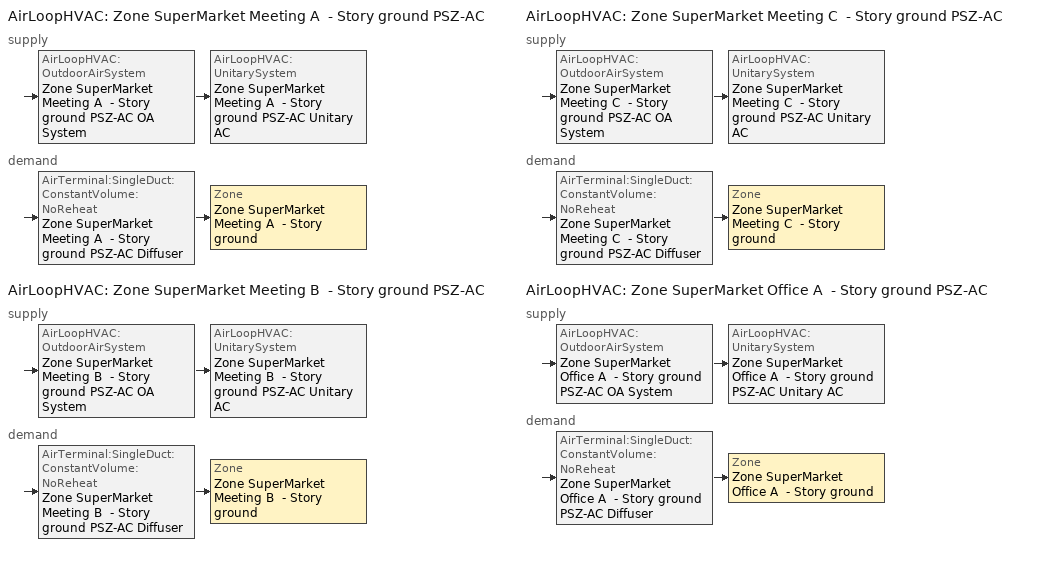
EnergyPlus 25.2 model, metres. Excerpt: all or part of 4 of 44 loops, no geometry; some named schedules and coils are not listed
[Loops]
AirLoopHVAC 'Zone SuperMarket Meeting A  - Story ground PSZ-AC'
 supply: AirLoopHVAC:OutdoorAirSystem 'Zone SuperMarket Meeting A  - Story ground PSZ-AC OA System' > AirLoopHVAC:UnitarySystem 'Zone SuperMarket Meeting A  - Story ground PSZ-AC Unitary AC'
 demand: AirTerminal:SingleDuct:ConstantVolume:NoReheat 'Zone SuperMarket Meeting A  - Story ground PSZ-AC Diffuser' > Zone 'Zone SuperMarket Meeting A  - Story ground'
AirLoopHVAC 'Zone SuperMarket Meeting B  - Story ground PSZ-AC'
 supply: AirLoopHVAC:OutdoorAirSystem 'Zone SuperMarket Meeting B  - Story ground PSZ-AC OA System' > AirLoopHVAC:UnitarySystem 'Zone SuperMarket Meeting B  - Story ground PSZ-AC Unitary AC'
 demand: AirTerminal:SingleDuct:ConstantVolume:NoReheat 'Zone SuperMarket Meeting B  - Story ground PSZ-AC Diffuser' > Zone 'Zone SuperMarket Meeting B  - Story ground'
AirLoopHVAC 'Zone SuperMarket Meeting C  - Story ground PSZ-AC'
 supply: AirLoopHVAC:OutdoorAirSystem 'Zone SuperMarket Meeting C  - Story ground PSZ-AC OA System' > AirLoopHVAC:UnitarySystem 'Zone SuperMarket Meeting C  - Story ground PSZ-AC Unitary AC'
 demand: AirTerminal:SingleDuct:ConstantVolume:NoReheat 'Zone SuperMarket Meeting C  - Story ground PSZ-AC Diffuser' > Zone 'Zone SuperMarket Meeting C  - Story ground'
AirLoopHVAC 'Zone SuperMarket Office A  - Story ground PSZ-AC'
 supply: AirLoopHVAC:OutdoorAirSystem 'Zone SuperMarket Office A  - Story ground PSZ-AC OA System' > AirLoopHVAC:UnitarySystem 'Zone SuperMarket Office A  - Story ground PSZ-AC Unitary AC'
 demand: AirTerminal:SingleDuct:ConstantVolume:NoReheat 'Zone SuperMarket Office A  - Story ground PSZ-AC Diffuser' > Zone 'Zone SuperMarket Office A  - Story ground'
[ZoneControl:Thermostat] Temperature Difference Between Cutout And Setpoint {deltaC}=0
Name | Zone or ZoneList | Control Type Schedule | Control 1
Zone SuperMarket Meeting A  - Story ground Thermostat | Zone SuperMarket Meeting A  - Story ground | Zone SuperMarket Meeting A  - Story ground Thermostat Schedule | SuperMarket Meeting - 90.1-2019 Thermostat 1
Zone SuperMarket Meeting B  - Story ground Thermostat | Zone SuperMarket Meeting B  - Story ground | Zone SuperMarket Meeting B  - Story ground Thermostat Schedule | SuperMarket Meeting - 90.1-2019 Thermostat
Zone SuperMarket Meeting C  - Story ground Thermostat | Zone SuperMarket Meeting C  - Story ground | Zone SuperMarket Meeting C  - Story ground Thermostat Schedule | SuperMarket Meeting - 90.1-2019 Thermostat 2
Zone SuperMarket Office A  - Story ground Thermostat | Zone SuperMarket Office A  - Story ground | Zone SuperMarket Office A  - Story ground Thermostat Schedule | SuperMarket Office - 90.1-2019 Thermostat 1
[ThermostatSetpoint:DualSetpoint] Heating Setpoint Temperature Schedule=SuperMarket HtgSetp; Cooling Setpoint Temperature Schedule=SuperMarket ClgSetp
SuperMarket Meeting - 90.1-2019 Thermostat 1; SuperMarket Meeting - 90.1-2019 Thermostat; SuperMarket Meeting - 90.1-2019 Thermostat 2; SuperMarket Office - 90.1-2019 Thermostat 1
[AirTerminal:SingleDuct:ConstantVolume:NoReheat] Availability Schedule=Always On Discrete; Maximum Air Flow Rate {m3/s}=AutoSize
Zone SuperMarket Meeting A  - Story ground PSZ-AC Diffuser; Zone SuperMarket Meeting B  - Story ground PSZ-AC Diffuser; Zone SuperMarket Meeting C  - Story ground PSZ-AC Diffuser; Zone SuperMarket Office A  - Story ground PSZ-AC Diffuser
[Zone equipment]
Zone SuperMarket Meeting A  - Story ground: Zone SuperMarket Meeting A  - Story ground PSZ-AC Diffuser
Zone SuperMarket Meeting B  - Story ground: Zone SuperMarket Meeting B  - Story ground PSZ-AC Diffuser
Zone SuperMarket Meeting C  - Story ground: Zone SuperMarket Meeting C  - Story ground PSZ-AC Diffuser
Zone SuperMarket Office A  - Story ground: Zone SuperMarket Office A  - Story ground PSZ-AC Diffuser
[Sizing:Zone] Zone Cooling Design Supply Air Temperature Input Method=SupplyAirTemperature; Zone Cooling Design Supply Air Temperature {C}=12.7778; Zone Cooling Design Supply Air Temperature Difference {deltaC}=11.11; Zone Heating Design Supply Air Temperature Input Method=SupplyAirTemperature; Zone Heating Design Supply Air Temperature {C}=50; Zone Heating Design Supply Air Temperature Difference {deltaC}=11.11; Zone Cooling Design Supply Air Humidity Ratio {kgWater/kgDryAir}=0.0085; Zone Heating Design Supply Air Humidity Ratio {kgWater/kgDryAir}=0.008; Cooling Design Air Flow Method=DesignDay; Cooling Design Air Flow Rate {m3/s}=0; Cooling Minimum Air Flow per Zone Floor Area {m3/s-m2}=0.000762; Cooling Minimum Air Flow {m3/s}=0; Cooling Minimum Air Flow Fraction=0; Heating Design Air Flow Method=DesignDay; Heating Design Air Flow Rate {m3/s}=0; Heating Maximum Air Flow per Zone Floor Area {m3/s-m2}=0.002032; Heating Maximum Air Flow {m3/s}=0.141576; Heating Maximum Air Flow Fraction=1; Account for Dedicated Outdoor Air System=No; Zone Load Sizing Method=Sensible Load Only No Latent Load; Zone Latent Cooling Design Supply Air Humidity Ratio Input Method=HumidityRatioDifference; Zone Cooling Design Supply Air Humidity Ratio Difference {kgWater/kgDryAir}=0.005; Zone Latent Heating Design Supply Air Humidity Ratio Input Method=HumidityRatioDifference; Zone Humidification Design Supply Air Humidity Ratio Difference {kgWater/kgDryAir}=0.005; Type of Space Sum to Use=Coincident; Heating Coil Sizing Method=None; Maximum Heating Capacity To Cooling Load Sizing Ratio {W/W}=1
Name | Design Specification Outdoor Air Object
Zone SuperMarket Meeting A  - Story ground; Zone SuperMarket Meeting B  - Story ground; Zone SuperMarket Meeting C  - Story ground | SuperMarket Meeting Ventilation
Zone SuperMarket Office A  - Story ground | SuperMarket Office Ventilation
[DesignSpecification:OutdoorAir] Outdoor Air Method=Sum; Outdoor Air Flow per Person {m3/s-person}=0.00235974; Outdoor Air Flow per Zone Floor Area {m3/s-m2}=0.0003048; Outdoor Air Flow per Zone {m3/s}=0; Outdoor Air Flow Air Changes per Hour {1/hr}=0
SuperMarket Meeting Ventilation; SuperMarket Office Ventilation
[AirLoopHVAC] Design Supply Air Flow Rate {m3/s}=AutoSize; Design Return Air Flow Fraction of Supply Air Flow=1
Zone SuperMarket Meeting A  - Story ground PSZ-AC; Zone SuperMarket Meeting B  - Story ground PSZ-AC; Zone SuperMarket Meeting C  - Story ground PSZ-AC; Zone SuperMarket Office A  - Story ground PSZ-AC
[Sizing:System] Type of Load to Size On=Sensible; Design Outdoor Air Flow Rate {m3/s}=Autosize; Central Heating Maximum System Air Flow Ratio=1; Preheat Design Temperature {C}=7.22222; Preheat Design Humidity Ratio {kgWater/kgDryAir}=0.008; Precool Design Temperature {C}=12.7778; Precool Design Humidity Ratio {kgWater/kgDryAir}=0.008; Central Cooling Design Supply Air Temperature {C}=12.7778; Central Heating Design Supply Air Temperature {C}=50; Type of Zone Sum to Use=Coincident; 100% Outdoor Air in Cooling=No; 100% Outdoor Air in Heating=No; Central Cooling Design Supply Air Humidity Ratio {kgWater/kgDryAir}=0.0085; Central Heating Design Supply Air Humidity Ratio {kgWater/kgDryAir}=0.008; Cooling Supply Air Flow Rate Method=DesignDay; Cooling Supply Air Flow Rate {m3/s}=0; Cooling Supply Air Flow Rate Per Floor Area {m3/s-m2}=0.00996765; Cooling Fraction of Autosized Cooling Supply Air Flow Rate=1; Cooling Supply Air Flow Rate Per Unit Cooling Capacity {m3/s-W}=3.94755e-05; Heating Supply Air Flow Rate Method=DesignDay; Heating Supply Air Flow Rate {m3/s}=0; Heating Supply Air Flow Rate Per Floor Area {m3/s-m2}=0.00996765; Heating Fraction of Autosized Heating Supply Air Flow Rate=1; Heating Fraction of Autosized Cooling Supply Air Flow Rate=1; Heating Supply Air Flow Rate Per Unit Heating Capacity {m3/s-W}=3.15882e-05; System Outdoor Air Method=ZoneSum; Zone Maximum Outdoor Air Fraction=1; Cooling Design Capacity Method=CoolingDesignCapacity; Cooling Design Capacity {W}=Autosize; Cooling Design Capacity Per Floor Area {W/m2}=234.7; Fraction of Autosized Cooling Design Capacity=1; Heating Design Capacity Method=HeatingDesignCapacity; Heating Design Capacity {W}=Autosize; Heating Design Capacity Per Floor Area {W/m2}=157; Fraction of Autosized Heating Design Capacity=1; Central Cooling Capacity Control Method=OnOff; Occupant Diversity=Autosize; Heating Coil Sizing Method=None; Maximum Heating Capacity To Cooling Capacity Sizing Ratio {W/W}=1
Zone SuperMarket Meeting A  - Story ground PSZ-AC; Zone SuperMarket Meeting B  - Story ground PSZ-AC; Zone SuperMarket Meeting C  - Story ground PSZ-AC; Zone SuperMarket Office A  - Story ground PSZ-AC
[Controller:OutdoorAir] Minimum Outdoor Air Flow Rate {m3/s}=Autosize; Maximum Outdoor Air Flow Rate {m3/s}=Autosize; Economizer Control Type=NoEconomizer; Economizer Control Action Type=ModulateFlow; Economizer Maximum Limit Dry-Bulb Temperature {C}=28; Economizer Maximum Limit Enthalpy {J/kg}=64000; Lockout Type=LockoutWithHeating; Minimum Limit Type=FixedMinimum; High Humidity Control=No; High Humidity Outdoor Air Flow Ratio=1; Control High Indoor Humidity Based on Outdoor Humidity Ratio=Yes; Heat Recovery Bypass Control Type=BypassWhenWithinEconomizerLimits; Economizer Operation Staging=InterlockedWithMechanicalCooling
Name | Minimum Outdoor Air Schedule | Maximum Fraction of Outdoor Air Schedule | Mechanical Ventilation Controller
Zone SuperMarket Meeting A  - Story ground PSZ-AC OA System Controller | Zone SuperMarket Meeting A  - Story ground PSZ-AC Occ Sch | ems_Zone_SuperMarket_Meeting_A____Story_ground_PSZ_AC_maxOASch | Controller Mechanical Ventilation 19
Zone SuperMarket Meeting B  - Story ground PSZ-AC OA System Controller | Zone SuperMarket Meeting B  - Story ground PSZ-AC Occ Sch | ems_Zone_SuperMarket_Meeting_B____Story_ground_PSZ_AC_maxOASch | Controller Mechanical Ventilation 20
Zone SuperMarket Meeting C  - Story ground PSZ-AC OA System Controller | Zone SuperMarket Meeting C  - Story ground PSZ-AC Occ Sch | ems_Zone_SuperMarket_Meeting_C____Story_ground_PSZ_AC_maxOASch | Controller Mechanical Ventilation 21
Zone SuperMarket Office A  - Story ground PSZ-AC OA System Controller | Zone SuperMarket Office A  - Story ground PSZ-AC Occ Sch | ems_Zone_SuperMarket_Office_A____Story_ground_PSZ_AC_maxOASch | Controller Mechanical Ventilation 16
[Controller:MechanicalVentilation] Demand Controlled Ventilation=No; System Outdoor Air Method=ZoneSum
Name | Availability Schedule | Zone or ZoneList Name 1 | Design Specification Outdoor Air Object Name 1
Controller Mechanical Ventilation 19 | Zone SuperMarket Meeting A  - Story ground PSZ-AC Occ Sch | Zone SuperMarket Meeting A  - Story ground | SuperMarket Meeting Ventilation
Controller Mechanical Ventilation 20 | Zone SuperMarket Meeting B  - Story ground PSZ-AC Occ Sch | Zone SuperMarket Meeting B  - Story ground | SuperMarket Meeting Ventilation
Controller Mechanical Ventilation 21 | Zone SuperMarket Meeting C  - Story ground PSZ-AC Occ Sch | Zone SuperMarket Meeting C  - Story ground | SuperMarket Meeting Ventilation
Controller Mechanical Ventilation 16 | Zone SuperMarket Office A  - Story ground PSZ-AC Occ Sch | Zone SuperMarket Office A  - Story ground | SuperMarket Office Ventilation
[SetpointManager:MixedAir] Control Variable=Temperature
Name | Setpoint Node or NodeList
Zone SuperMarket Meeting A  - Story ground PSZ-AC Mixed Air Node OS Default SPM | Zone SuperMarket Meeting A  - Story ground PSZ-AC Mixed Air Node
Zone SuperMarket Meeting B  - Story ground PSZ-AC Mixed Air Node OS Default SPM | Zone SuperMarket Meeting B  - Story ground PSZ-AC Mixed Air Node
Zone SuperMarket Meeting C  - Story ground PSZ-AC Mixed Air Node OS Default SPM | Zone SuperMarket Meeting C  - Story ground PSZ-AC Mixed Air Node
Zone SuperMarket Office A  - Story ground PSZ-AC Mixed Air Node OS Default SPM | Zone SuperMarket Office A  - Story ground PSZ-AC Mixed Air Node
[AirLoopHVAC:UnitarySystem] Control Type=Load; Dehumidification Control Type=None; Availability Schedule=Always On Discrete; Fan Placement=DrawThrough; DX Heating Coil Sizing Ratio=1; Use DOAS DX Cooling Coil=No; Minimum Supply Air Temperature {C}=2; Latent Load Control=SensibleOnlyLoadControl; Cooling Supply Air Flow Rate Method=SupplyAirFlowRate; Cooling Supply Air Flow Rate {m3/s}=Autosize; Heating Supply Air Flow Rate Method=SupplyAirFlowRate; Heating Supply Air Flow Rate {m3/s}=Autosize; No Load Supply Air Flow Rate Method=None; No Load Supply Air Flow Rate Control Set To Low Speed=Yes; Maximum Supply Air Temperature {C}=80; Maximum Outdoor Dry-Bulb Temperature for Supplemental Heater Operation {C}=21; Ancillary On-Cycle Electric Power {W}=0; Ancillary Off-Cycle Electric Power {W}=0
Name | Controlling Zone or Thermostat Location | Supply Fan | Supply Air Fan Operating Mode Schedule | Heating Coil | Cooling Coil | Supplemental Heating Coil
Zone SuperMarket Meeting A  - Story ground PSZ-AC Unitary AC | Zone SuperMarket Meeting A  - Story ground | Zone SuperMarket Meeting A  - Story ground PSZ-AC Fan | Zone SuperMarket Meeting A  - Story ground PSZ-AC Occ Sch - adjusted | Zone SuperMarket Meeting A  - Story ground PSZ-AC Water Htg Coil | Zone SuperMarket Meeting A  - Story ground PSZ-AC 1spd DX AC Clg Coil 3kBtu/hr 13.4SEER | Zone SuperMarket Meeting A  - Story ground PSZ-AC Electric Backup Htg Coil
Zone SuperMarket Meeting B  - Story ground PSZ-AC Unitary AC | Zone SuperMarket Meeting B  - Story ground | Zone SuperMarket Meeting B  - Story ground PSZ-AC Fan | Zone SuperMarket Meeting B  - Story ground PSZ-AC Occ Sch - adjusted | Zone SuperMarket Meeting B  - Story ground PSZ-AC Water Htg Coil | Zone SuperMarket Meeting B  - Story ground PSZ-AC 1spd DX AC Clg Coil 17kBtu/hr 13.4SEER | Zone SuperMarket Meeting B  - Story ground PSZ-AC Electric Backup Htg Coil
Zone SuperMarket Meeting C  - Story ground PSZ-AC Unitary AC | Zone SuperMarket Meeting C  - Story ground | Zone SuperMarket Meeting C  - Story ground PSZ-AC Fan | Zone SuperMarket Meeting C  - Story ground PSZ-AC Occ Sch - adjusted | Zone SuperMarket Meeting C  - Story ground PSZ-AC Water Htg Coil | Zone SuperMarket Meeting C  - Story ground PSZ-AC 1spd DX AC Clg Coil 3kBtu/hr 13.4SEER | Zone SuperMarket Meeting C  - Story ground PSZ-AC Electric Backup Htg Coil
Zone SuperMarket Office A  - Story ground PSZ-AC Unitary AC | Zone SuperMarket Office A  - Story ground | Zone SuperMarket Office A  - Story ground PSZ-AC Fan | Zone SuperMarket Office A  - Story ground PSZ-AC Occ Sch - adjusted | Zone SuperMarket Office A  - Story ground PSZ-AC Water Htg Coil | Zone SuperMarket Office A  - Story ground PSZ-AC 1spd DX AC Clg Coil 2kBtu/hr 13.4SEER | Zone SuperMarket Office A  - Story ground PSZ-AC Electric Backup Htg Coil
[Fan:OnOff] Availability Schedule=Always On Discrete; Fan Total Efficiency=0.55575; Pressure Rise {Pa}=622.722; Maximum Flow Rate {m3/s}=Autosize; Motor Efficiency=0.855; Motor In Airstream Fraction=1
Name | Fan Power Ratio Function of Speed Ratio Curve | Fan Efficiency Ratio Function of Speed Ratio Curve
Zone SuperMarket Meeting A  - Story ground PSZ-AC Fan | Fan On Off Power Curve 18 | Fan On Off Efficiency Curve 18
Zone SuperMarket Meeting B  - Story ground PSZ-AC Fan | Fan On Off Power Curve 19 | Fan On Off Efficiency Curve 19
Zone SuperMarket Meeting C  - Story ground PSZ-AC Fan | Fan On Off Power Curve 20 | Fan On Off Efficiency Curve 20
Zone SuperMarket Office A  - Story ground PSZ-AC Fan | Fan On Off Power Curve 15 | Fan On Off Efficiency Curve 15
[Coil:Cooling:DX:SingleSpeed] Availability Schedule=Always On Discrete; Gross Rated Total Cooling Capacity {W}=Autosize; Gross Rated Sensible Heat Ratio=Autosize; Gross Rated Cooling COP {W/W}=3.721984; Rated Air Flow Rate {m3/s}=Autosize; Rated Evaporator Fan Power Per Volume Flow Rate 2017 {W/(m3/s)}=773.3; Rated Evaporator Fan Power Per Volume Flow Rate 2023 {W/(m3/s)}=934.4; Total Cooling Capacity Function of Temperature Curve=CoilClgDXQRatio_fTwbToadbSI; Total Cooling Capacity Function of Flow Fraction Curve=CoilClgDXSnglQRatio_fCFMRatio; Energy Input Ratio Function of Temperature Curve=CoilClgDXEIRRatio_fTwbToadbSI; Energy Input Ratio Function of Flow Fraction Curve=CoilClgDXSnglEIRRatio_fCFMRatio; Part Load Fraction Correlation Curve=CoilClgDXEIRRatio_fQFrac; Minimum Outdoor Dry-Bulb Temperature for Compressor Operation {C}=-25; Nominal Time for Condensate Removal to Begin {s}=0; Ratio of Initial Moisture Evaporation Rate and Steady State Latent Capacity=0; Maximum Cycling Rate {cycles/hr}=0; Latent Capacity Time Constant {s}=0; Condenser Type=AirCooled; Evaporative Condenser Effectiveness=0.9; Evaporative Condenser Air Flow Rate {m3/s}=Autosize; Evaporative Condenser Pump Rated Power Consumption {W}=Autosize; Crankcase Heater Capacity {W}=0; Maximum Outdoor Dry-Bulb Temperature for Crankcase Heater Operation {C}=10; Basin Heater Capacity {W/K}=0; Basin Heater Setpoint Temperature {C}=2
Zone SuperMarket Meeting A  - Story ground PSZ-AC 1spd DX AC Clg Coil 3kBtu/hr 13.4SEER; Zone SuperMarket Meeting B  - Story ground PSZ-AC 1spd DX AC Clg Coil 17kBtu/hr 13.4SEER; Zone SuperMarket Meeting C  - Story ground PSZ-AC 1spd DX AC Clg Coil 3kBtu/hr 13.4SEER; Zone SuperMarket Office A  - Story ground PSZ-AC 1spd DX AC Clg Coil 2kBtu/hr 13.4SEER
[Coil:Heating:Electric] Availability Schedule=Always On Discrete; Efficiency=1; Nominal Capacity {W}=Autosize
Zone SuperMarket Meeting A  - Story ground PSZ-AC Electric Backup Htg Coil; Zone SuperMarket Meeting B  - Story ground PSZ-AC Electric Backup Htg Coil; Zone SuperMarket Meeting C  - Story ground PSZ-AC Electric Backup Htg Coil; Zone SuperMarket Office A  - Story ground PSZ-AC Electric Backup Htg Coil
[SetpointManager:SingleZone:Reheat] Control Variable=Temperature; Minimum Supply Air Temperature {C}=12.7778; Maximum Supply Air Temperature {C}=50
Name | Control Zone | Setpoint Node or NodeList
Zone SuperMarket Meeting A  - Story ground Setpoint Manager SZ Reheat | Zone SuperMarket Meeting A  - Story ground | Zone SuperMarket Meeting A  - Story ground PSZ-AC Supply Outlet Node
Zone SuperMarket Meeting B  - Story ground Setpoint Manager SZ Reheat | Zone SuperMarket Meeting B  - Story ground | Zone SuperMarket Meeting B  - Story ground PSZ-AC Supply Outlet Node
Zone SuperMarket Meeting C  - Story ground Setpoint Manager SZ Reheat | Zone SuperMarket Meeting C  - Story ground | Zone SuperMarket Meeting C  - Story ground PSZ-AC Supply Outlet Node
Zone SuperMarket Office A  - Story ground Setpoint Manager SZ Reheat | Zone SuperMarket Office A  - Story ground | Zone SuperMarket Office A  - Story ground PSZ-AC Supply Outlet Node
[Schedule:Week:Daily]
ems_Zone_SuperMarket_Meeting_A____Story_ground_PSZ_AC_maxOASch Week Rule - Jan1-Dec31: ems_Zone_SuperMarket_Meeting_A____Story_ground_PSZ_AC_maxOASch_Default, ems_Zone_SuperMarket_Meeting_A____Story_ground_PSZ_AC_maxOASch_Default, ems_Zone_SuperMarket_Meeting_A____Story_ground_PSZ_AC_maxOASch_Default, ems_Zone_SuperMarket_Meeting_A____Story_ground_PSZ_AC_maxOASch_Default, ems_Zone_SuperMarket_Meeting_A____Story_ground_PSZ_AC_maxOASch_Default, ems_Zone_SuperMarket_Meeting_A____Story_ground_PSZ_AC_maxOASch_Default, ems_Zone_SuperMarket_Meeting_A____Story_ground_PSZ_AC_maxOASch_Default, ems_Zone_SuperMarket_Meeting_A____Story_ground_PSZ_AC_maxOASch_Default, ems_Zone_SuperMarket_Meeting_A____Story_ground_PSZ_AC_maxOASch_Default, ems_Zone_SuperMarket_Meeting_A____Story_ground_PSZ_AC_maxOASch_Default, ems_Zone_SuperMarket_Meeting_A____Story_ground_PSZ_AC_maxOASch_Default, ems_Zone_SuperMarket_Meeting_A____Story_ground_PSZ_AC_maxOASch_Default
Zone SuperMarket Meeting A  - Story ground PSZ-AC Occ Sch Week Rule - Jan1-Dec31: Schedule Day 58, Zone SuperMarket Meeting A  - Story ground PSZ-AC Occ Sch Default, Zone SuperMarket Meeting A  - Story ground PSZ-AC Occ Sch Default, Zone SuperMarket Meeting A  - Story ground PSZ-AC Occ Sch Default, Zone SuperMarket Meeting A  - Story ground PSZ-AC Occ Sch Default, Zone SuperMarket Meeting A  - Story ground PSZ-AC Occ Sch Default, Schedule Day 57, Zone SuperMarket Meeting A  - Story ground PSZ-AC Occ Sch Default, Zone SuperMarket Meeting A  - Story ground PSZ-AC Occ Sch Summer Design Day, Zone SuperMarket Meeting A  - Story ground PSZ-AC Occ Sch Winter Design Day, Zone SuperMarket Meeting A  - Story ground PSZ-AC Occ Sch Default, Zone SuperMarket Meeting A  - Story ground PSZ-AC Occ Sch Default
[Schedule:Year]
SuperMarket HtgSetp: SuperMarket HtgSetp Week Rule - Jan1-Dec31, 1, 1, 12, 31
SuperMarket ClgSetp: SuperMarket ClgSetp Week Rule - Jan1-Dec31, 1, 1, 12, 31
ems_Zone_SuperMarket_Meeting_A____Story_ground_PSZ_AC_maxOASch: ems_Zone_SuperMarket_Meeting_A____Story_ground_PSZ_AC_maxOASch Week Rule - Jan1-Dec31, 1, 1, 12, 31
ems_Zone_SuperMarket_Meeting_B____Story_ground_PSZ_AC_maxOASch: ems_Zone_SuperMarket_Meeting_B____Story_ground_PSZ_AC_maxOASch Week Rule - Jan1-Dec31, 1, 1, 12, 31
ems_Zone_SuperMarket_Meeting_C____Story_ground_PSZ_AC_maxOASch: ems_Zone_SuperMarket_Meeting_C____Story_ground_PSZ_AC_maxOASch Week Rule - Jan1-Dec31, 1, 1, 12, 31
ems_Zone_SuperMarket_Office_A____Story_ground_PSZ_AC_maxOASch: ems_Zone_SuperMarket_Office_A____Story_ground_PSZ_AC_maxOASch Week Rule - Jan1-Dec31, 1, 1, 12, 31
Zone SuperMarket Meeting A  - Story ground PSZ-AC Occ Sch: Zone SuperMarket Meeting A  - Story ground PSZ-AC Occ Sch Week Rule - Jan1-Dec31, 1, 1, 12, 31
Zone SuperMarket Meeting A  - Story ground PSZ-AC Occ Sch - adjusted: Zone SuperMarket Meeting A  - Story ground PSZ-AC Occ Sch - adjusted Week Rule - Jan1-Dec31, 1, 1, 12, 31
Zone SuperMarket Meeting B  - Story ground PSZ-AC Occ Sch: Zone SuperMarket Meeting B  - Story ground PSZ-AC Occ Sch Week Rule - Jan1-Dec31, 1, 1, 12, 31
Zone SuperMarket Meeting B  - Story ground PSZ-AC Occ Sch - adjusted: Zone SuperMarket Meeting B  - Story ground PSZ-AC Occ Sch - adjusted Week Rule - Jan1-Dec31, 1, 1, 12, 31
Zone SuperMarket Meeting C  - Story ground PSZ-AC Occ Sch: Zone SuperMarket Meeting C  - Story ground PSZ-AC Occ Sch Week Rule - Jan1-Dec31, 1, 1, 12, 31
Zone SuperMarket Meeting C  - Story ground PSZ-AC Occ Sch - adjusted: Zone SuperMarket Meeting C  - Story ground PSZ-AC Occ Sch - adjusted Week Rule - Jan1-Dec31, 1, 1, 12, 31
Zone SuperMarket Office A  - Story ground PSZ-AC Occ Sch: Zone SuperMarket Office A  - Story ground PSZ-AC Occ Sch Week Rule - Jan1-Dec31, 1, 1, 12, 31
Zone SuperMarket Office A  - Story ground PSZ-AC Occ Sch - adjusted: Zone SuperMarket Office A  - Story ground PSZ-AC Occ Sch - adjusted Week Rule - Jan1-Dec31, 1, 1, 12, 31
[Schedule:Compact]
Zone SuperMarket Meeting A  - Story ground Thermostat Schedule; Zone SuperMarket Meeting B  - Story ground Thermostat Schedule; Zone SuperMarket Meeting C  - Story ground Thermostat Schedule; Zone SuperMarket Office A  - Story ground Thermostat Schedule: Through: 12/31, For: AllDays, Until: 24:00, 4
[Schedule:Constant]
Always On Discrete: Hourly Value=1
[Curve:Exponent] Coefficient1 Constant=1; Coefficient2 Constant=0; Coefficient3 Constant=0; Minimum Value of x {BasedOnField A2}=0; Maximum Value of x {BasedOnField A2}=1
Fan On Off Power Curve 18; Fan On Off Power Curve 19; Fan On Off Power Curve 20; Fan On Off Power Curve 15
[Curve:Cubic] Maximum Value of x {BasedOnField A2}=1
Name | Coefficient1 Constant | Coefficient2 x | Coefficient3 x**2 | Coefficient4 x**3 | Minimum Value of x {BasedOnField A2}
CoilClgDXEIRRatio_fQFrac | 0 | 5.1091 | -8.5515 | 4.4744 | 0.7
Fan On Off Efficiency Curve 18; Fan On Off Efficiency Curve 19; Fan On Off Efficiency Curve 20; Fan On Off Efficiency Curve 15 | 1 | 0 | 0 | 0 | 0
[Curve:Biquadratic] Minimum Value of x {BasedOnField A2}=13.89; Maximum Value of x {BasedOnField A2}=25; Minimum Value of y {BasedOnField A3}=23.89; Maximum Value of y {BasedOnField A3}=46.11; Minimum Curve Output {BasedOnField A4}=0.77
Name | Coefficient1 Constant | Coefficient2 x | Coefficient3 x**2 | Coefficient4 y | Coefficient5 y**2 | Coefficient6 x*y | Maximum Curve Output {BasedOnField A4}
CoilClgDXQRatio_fTwbToadbSI | 0.86779 | 0.014245 | 0.000554 | -0.007569 | 3.2e-05 | -0.000191 | 1.29
CoilClgDXEIRRatio_fTwbToadbSI | 0.116709 | 0.028458 | -0.000411 | 0.021422 | 0.000162 | -0.00068 | 1.33
[Curve:Quadratic]
Name | Coefficient1 Constant | Coefficient2 x | Coefficient3 x**2 | Minimum Value of x {BasedOnField A2} | Maximum Value of x {BasedOnField A2}
CoilClgDXSnglQRatio_fCFMRatio | 0.8 | 0.2 | 0 | 0.5 | 1.5
CoilClgDXSnglEIRRatio_fCFMRatio | 1.156 | -0.1816 | 0.0256 | 0 | 1
